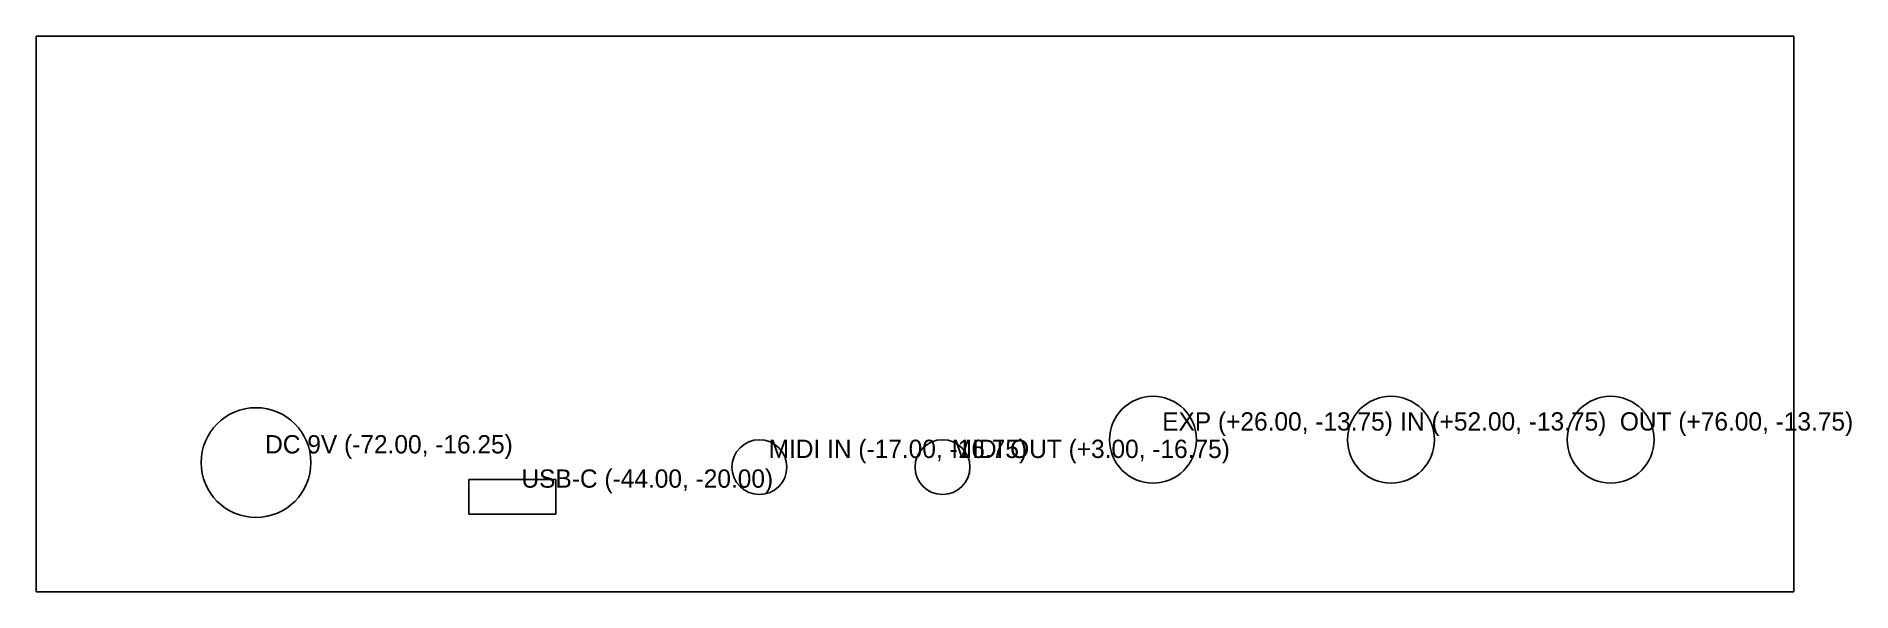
# Model space of a CAD drawing. Header units: metres. Extents: x -96 to 102, y -30 to 30.
import ezdxf

# ---------------------------------------------------------------- set-up
doc = ezdxf.new("R2010")
doc.units = ezdxf.units.M

msp = doc.modelspace()

# ---------------------------------------------------------------- linework, layer by layer
at = {"layer": 'CUT'}
for p, q in [((-39.25, -18.1), (-48.75, -18.1)), ((-48.75, -18.1), (-48.75, -21.9)), ((-39.25, -21.9), (-39.25, -18.1)), ((-48.75, -21.9), (-39.25, -21.9))]:
    msp.add_line(p, q, dxfattribs=at)
for centre, radius in [((26, -13.75), 4.75), ((52, -13.75), 4.75), ((76, -13.75), 4.75), ((-72, -16.25), 6), ((-17, -16.75), 3), ((3, -16.75), 3)]:
    msp.add_circle(centre, radius, dxfattribs=at)
at = {"layer": 'OUTLINE'}
for p, q in [((96, 30.38), (-96, 30.38)), ((-96, 30.38), (-96, -30.38)), ((96, -30.38), (96, 30.38)), ((-96, -30.38), (96, -30.38))]:
    msp.add_line(p, q, dxfattribs=at)

# ---------------------------------------------------------------- texts
at = {"layer": 'NOTE'}
for s, p in [('EXP (+26.00, -13.75)', (27, -12.75)), ('IN (+52.00, -13.75)', (53, -12.75)), ('OUT (+76.00, -13.75)', (77, -12.75)), ('DC 9V (-72.00, -16.25)', (-71, -15.25)), ('MIDI IN (-17.00, -16.75)', (-16, -15.75)), ('MIDI OUT (+3.00, -16.75)', (4, -15.75)), ('USB-C (-44.00, -20.00)', (-43, -19))]:
    msp.add_text(s, height=2, dxfattribs=at).set_placement(p)

doc.saveas('drawing.dxf')
